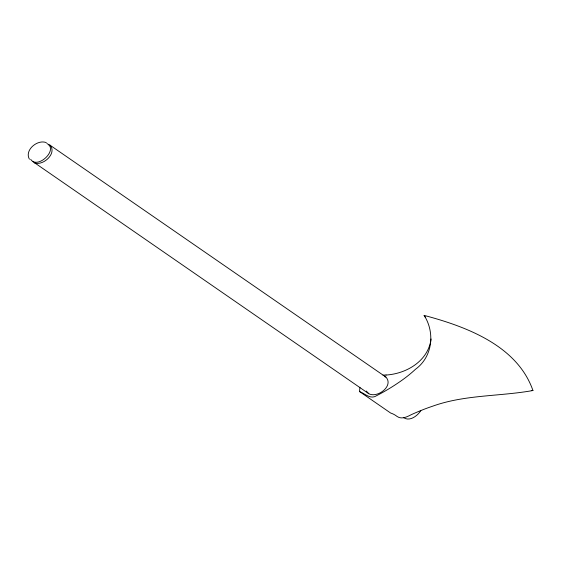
<?xml version="1.0" encoding="UTF-8"?>
<svg xmlns="http://www.w3.org/2000/svg" width="561" height="561" viewBox="0 0 561 561"><rect width="100%" height="100%" fill="white"/><g stroke="black" fill="none" stroke-linecap="round" stroke-linejoin="round"><path stroke-width="0.84" d="M359.524 391.55C365.078 393.619 370.555 399.874 376.768 395.596C384.173 391.802 391.34 387.511 398.212 382.84C404.313 378.759 410.14 374.257 415.498 369.257C432.545 356.915 435.238 332.603 424.123 315.387C466.247 326.593 517.298 345.555 532.95 390.519C499.528 396.543 464.529 394.6 432.25 406.332C425.098 408.717 418.113 411.564 411.255 414.677C407.062 416.907 401.536 419.635 397.097 416.486A39.677 27.798 -47.9 0 0 390.617 413.015L359.524 391.55L359.903 387.293M431.086 338.97C428.281 360.996 406.459 373.808 385.947 375.043M420.82 410.666C417.475 415.834 409.768 421.788 403.717 417.686M386.129 375.014L382.981 375.155M531.288 390.428L532.95 390.519M46.829 143.49C59.066 149.528 37.363 169.822 30.687 159.317M48.583 144.703L49.901 145.103L385.87 377.041C394.117 385.765 377.448 398.492 368.773 393.696L32.987 161.68M34.438 162.886C43.281 166.21 57.453 153.041 49.901 145.103M384.425 376.557L385.87 377.041M46.297 142.634C37.517 139.072 24.2 150.18 29.41 159.184M368.773 393.696L366.312 391.024M424.123 315.387L425.427 317.365"/></g></svg>
